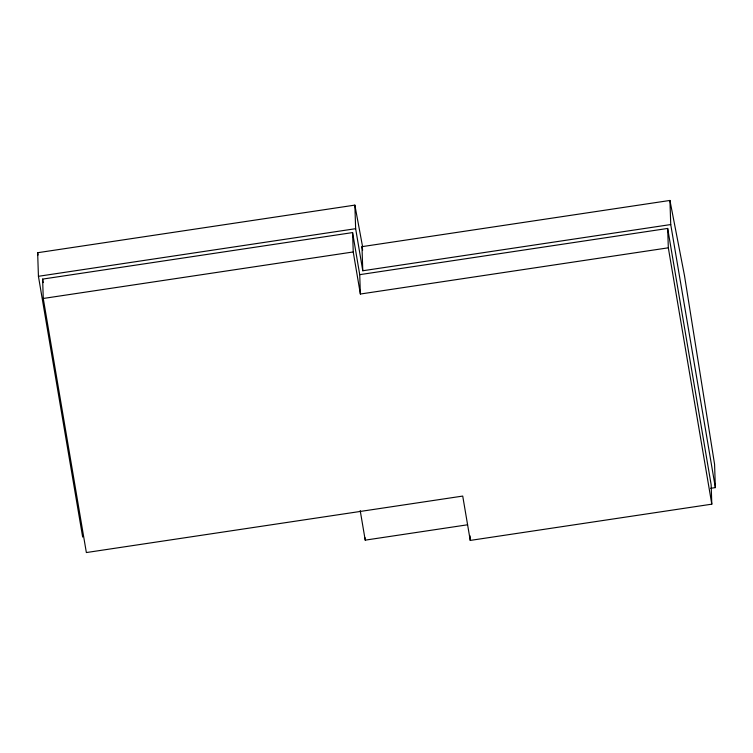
<?xml version="1.0" encoding="UTF-8"?>
<svg xmlns="http://www.w3.org/2000/svg" width="753" height="753" viewBox="0 0 753 753"><rect width="100%" height="100%" fill="white"/><g stroke="black" fill="none" stroke-linecap="round" stroke-linejoin="round"><path stroke-width="1.13" d="M82.661 537.049L38.431 276.295L37.65 252.716L354.861 205.117L362.579 246.673M38.431 276.295L355.642 228.686L354.861 205.117M667.676 228.441L711.161 484.8L711.801 504.171L470.249 540.419L462.728 496.076L86.36 552.551L43.26 298.47L42.62 279.099L352.592 232.583L359.727 274.657L360.367 294.028L668.325 247.812L667.676 228.441L359.727 274.657M669.935 200.449L670.735 224.545L362.777 270.76L361.977 246.655L669.935 200.449L684.468 275.494L714.578 464.309L715.35 487.605L710.7 488.302M43.26 298.47L353.232 251.954L352.592 232.583M360.207 510.581L365.224 540.146L467.585 524.785M361.977 246.655L362.654 250.118M37.65 252.716L38.083 255.022M670.735 224.545L715.35 487.605M668.325 247.812L711.801 504.171M355.642 228.686L362.777 270.76M353.232 251.954L360.367 294.028M42.62 279.099L43.203 282.563M470.098 535.863L470.249 540.419M365.149 537.821L365.224 540.146"/></g></svg>
